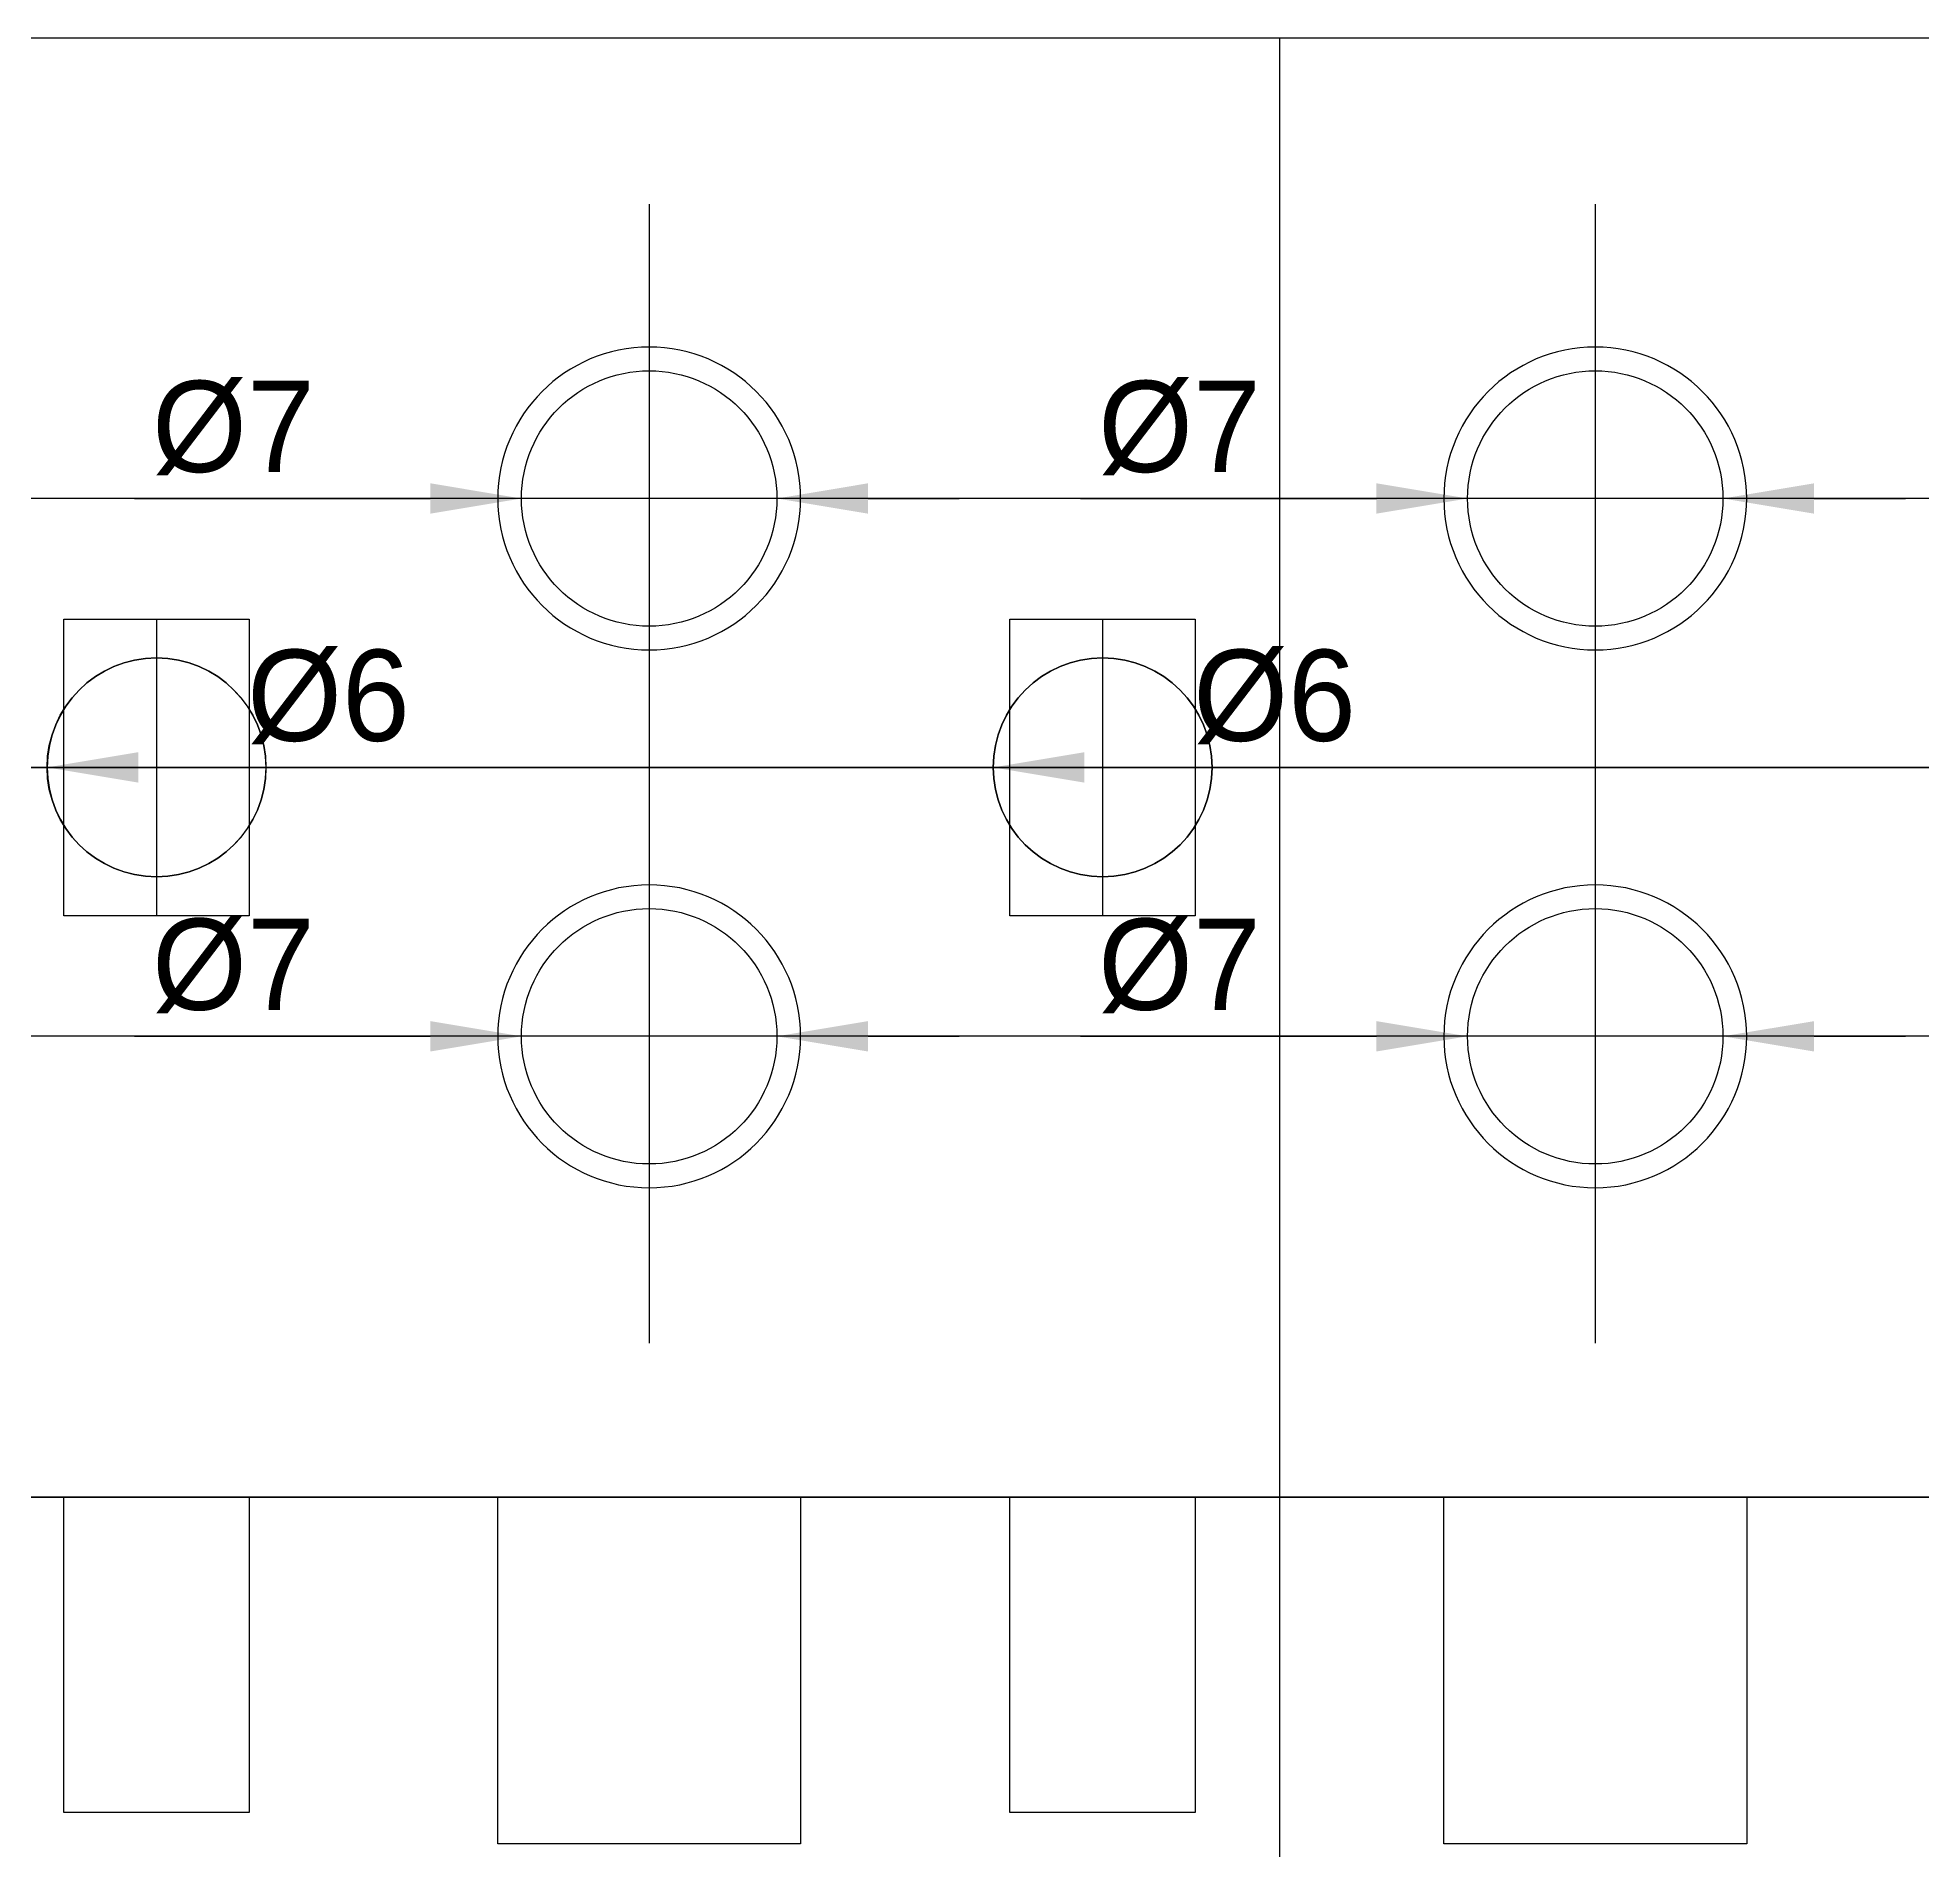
# Model space of a CAD drawing. Extents: x 0 to 200, y -40 to 190.
# Drawn here: x 66 to 117.6, y 140.3 to 190 of the extents above; entities that cross this region are included whole.
import ezdxf

# ---------------------------------------------------------------- set-up
doc = ezdxf.new("R2010")
doc.units = 0
doc.layers.get('DEFPOINTS').update_dxf_attribs({"linetype": 'CONTINUOUS'})
for name, color, linetype in [('ANNOTATION', 7, 'CONTINUOUS'), ('CASE', 7, 'CONTINUOUS'), ('GUIDE', 7, 'CONTINUOUS'), ('HOJO_SEN', 195, 'CONTINUOUS'), ('HOLE', 130, 'CONTINUOUS'), ('RCA_JACK', 112, 'CONTINUOUS'), ('SWITCH', 112, 'CONTINUOUS')]:
    doc.layers.add(name, color=color, linetype=linetype)
doc.dimstyles.get("Standard").update_dxf_attribs({"dimtxt": 0.18, "dimasz": 0.18, "dimexe": 0.18, "dimexo": 0.0625, "dimgap": 0.09, "dimtad": 0, "dimtih": 1, "dimtoh": 1, "dimzin": 0, "dimcen": 0.09, "dimazin": 3, "dimtfac": 1, "dimtofl": 0, "dimtmove": 0, "dimatfit": 3})

# ---------------------------------------------------------------- blocks, each defined once
blk = doc.blocks.new('*U1')
at = {"layer": 'RCA_JACK'}
blk.add_lwpolyline([(-10.326, -20.51), (-2.026, -20.51), (-2.026, -11.01), (-10.326, -11.01)], close=True, dxfattribs=at)
for centre in [(-6.176, 16.36), (-6.176, 1.619)]:
    blk.add_circle(centre, 4.15, dxfattribs=at)
at = {"layer": 'SWITCH'}
for points in [[(4.786, 4.925), (9.866, 4.925), (9.866, 13.055), (4.786, 13.055)], [(4.786, -19.65), (9.866, -19.65), (9.866, -11.01), (4.786, -11.01)]]:
    blk.add_lwpolyline(points, close=True, dxfattribs=at)
blk.add_circle((7.326, 8.99), 3, dxfattribs=at)
blk = doc.blocks.new('*U2')
at = {"layer": 'HOJO_SEN', "color": 0, "linetype": 'BYBLOCK'}
for p in [(-51.864, 0), (-25.932, 0)]:
    blk.add_blockref('*U1', p, dxfattribs=at)
blk = doc.blocks.new('*U54')
at = {"layer": 'ANNOTATION', "color": 0}
blk.add_text('Ø6', height=2.5, dxfattribs=at).set_placement((71.704, 170.726))
blk = doc.blocks.new('*D28')
at = {"layer": 'ANNOTATION', "color": 0}
blk.add_line((76.827, 170), (68.72, 170), dxfattribs=at)
blk.add_solid([(68.72, 170.417), (68.72, 169.583), (66.22, 170)], dxfattribs=at)
at = {"layer": 'DEFPOINTS', "color": 0}
for p in [(66.22, 170), (72.22, 170)]:
    blk.add_point(p, dxfattribs=at)
at = {"layer": 'ANNOTATION'}
blk.add_blockref('*U54', (0, 0), dxfattribs=at)
blk = doc.blocks.new('*U55')
at = {"layer": 'ANNOTATION', "color": 0}
blk.add_text('Ø6', height=2.5, dxfattribs=at).set_placement((97.635, 170.726))
blk = doc.blocks.new('*D29')
at = {"layer": 'ANNOTATION', "color": 0}
blk.add_line((102.759, 170), (94.652, 170), dxfattribs=at)
blk.add_solid([(94.652, 170.417), (94.652, 169.583), (92.152, 170)], dxfattribs=at)
at = {"layer": 'DEFPOINTS', "color": 0}
for p in [(92.152, 170), (98.152, 170)]:
    blk.add_point(p, dxfattribs=at)
at = {"layer": 'ANNOTATION'}
blk.add_blockref('*U55', (0, 0), dxfattribs=at)
blk = doc.blocks.new('*U76')
at = {"layer": 'ANNOTATION', "color": 0}
blk.add_text('Ø7', height=2.5, dxfattribs=at).set_placement((69.097, 178.096))
blk = doc.blocks.new('*D35')
at = {"layer": 'ANNOTATION', "color": 0}
for p, q in [((68.614, 177.37), (76.723, 177.37)), ((86.223, 177.37), (79.223, 177.37)), ((88.723, 177.37), (91.223, 177.37))]:
    blk.add_line(p, q, dxfattribs=at)
for points in [[(76.723, 177.787), (76.723, 176.954), (79.223, 177.37)], [(88.723, 177.787), (88.723, 176.954), (86.223, 177.37)]]:
    blk.add_solid(points, dxfattribs=at)
at = {"layer": 'DEFPOINTS', "color": 0}
for p in [(79.223, 177.37), (86.223, 177.37)]:
    blk.add_point(p, dxfattribs=at)
at = {"layer": 'ANNOTATION'}
blk.add_blockref('*U76', (0, 0), dxfattribs=at)
blk = doc.blocks.new('*U77')
at = {"layer": 'ANNOTATION', "color": 0}
blk.add_text('Ø7', height=2.5, dxfattribs=at).set_placement((69.097, 163.355))
blk = doc.blocks.new('*D36')
at = {"layer": 'ANNOTATION', "color": 0}
for p, q in [((68.614, 162.63), (76.723, 162.63)), ((86.223, 162.63), (79.223, 162.63)), ((88.723, 162.63), (91.223, 162.63))]:
    blk.add_line(p, q, dxfattribs=at)
for points in [[(76.723, 163.046), (76.723, 162.213), (79.223, 162.63)], [(88.723, 163.046), (88.723, 162.213), (86.223, 162.63)]]:
    blk.add_solid(points, dxfattribs=at)
at = {"layer": 'DEFPOINTS', "color": 0}
for p in [(79.223, 162.63), (86.223, 162.63)]:
    blk.add_point(p, dxfattribs=at)
at = {"layer": 'ANNOTATION'}
blk.add_blockref('*U77', (0, 0), dxfattribs=at)
blk = doc.blocks.new('*U78')
at = {"layer": 'ANNOTATION', "color": 0}
blk.add_text('Ø7', height=2.5, dxfattribs=at).set_placement((95.029, 178.096))
blk = doc.blocks.new('*D37')
at = {"layer": 'ANNOTATION', "color": 0}
for p, q in [((94.546, 177.37), (102.655, 177.37)), ((112.155, 177.37), (105.155, 177.37)), ((114.655, 177.37), (117.155, 177.37))]:
    blk.add_line(p, q, dxfattribs=at)
for points in [[(102.655, 177.787), (102.655, 176.954), (105.155, 177.37)], [(114.655, 177.787), (114.655, 176.954), (112.155, 177.37)]]:
    blk.add_solid(points, dxfattribs=at)
at = {"layer": 'DEFPOINTS', "color": 0}
for p in [(105.155, 177.37), (112.155, 177.37)]:
    blk.add_point(p, dxfattribs=at)
at = {"layer": 'ANNOTATION'}
blk.add_blockref('*U78', (0, 0), dxfattribs=at)
blk = doc.blocks.new('*U79')
at = {"layer": 'ANNOTATION', "color": 0}
blk.add_text('Ø7', height=2.5, dxfattribs=at).set_placement((95.029, 163.355))
blk = doc.blocks.new('*D38')
at = {"layer": 'ANNOTATION', "color": 0}
for p, q in [((94.546, 162.63), (102.655, 162.63)), ((112.155, 162.63), (105.155, 162.63)), ((114.655, 162.63), (117.155, 162.63))]:
    blk.add_line(p, q, dxfattribs=at)
for points in [[(102.655, 163.046), (102.655, 162.213), (105.155, 162.63)], [(114.655, 163.046), (114.655, 162.213), (112.155, 162.63)]]:
    blk.add_solid(points, dxfattribs=at)
at = {"layer": 'DEFPOINTS', "color": 0}
for p in [(105.155, 162.63), (112.155, 162.63)]:
    blk.add_point(p, dxfattribs=at)
at = {"layer": 'ANNOTATION'}
blk.add_blockref('*U79', (0, 0), dxfattribs=at)

msp = doc.modelspace()

# ---------------------------------------------------------------- linework, layer by layer
at = {"layer": 'CASE'}
for points in [[(200, 150), (0, 150), (0, 190), (200, 190)], [(200, 0), (0, 0), (0, 150), (200, 150)]]:
    msp.add_lwpolyline(points, close=True, dxfattribs=at)
at = {"layer": 'GUIDE'}
for p, q in [((82.723, 185.435), (82.723, 154.22)), ((108.655, 185.435), (108.655, 154.22)), ((150.145, 177.37), (6.895, 177.37)), ((69.22, 174.065), (69.22, 165.935)), ((95.152, 174.065), (95.152, 165.935)), ((127.609, 170), (35.303, 170)), ((150.145, 162.63), (6.895, 162.63))]:
    msp.add_line(p, q, dxfattribs=at)
at = {"layer": 'HOJO_SEN'}
for p, q in [((100, 190), (100, -40)), ((200, 170), (0, 170)), ((0, 170), (200, 170)), ((200, 170), (0, 170))]:
    msp.add_line(p, q, dxfattribs=at)
at = {"layer": 'HOLE'}
for p, q in [((82.723, 185.435), (82.723, 154.22)), ((108.655, 185.435), (108.655, 154.22)), ((150.145, 177.37), (6.895, 177.37)), ((150.145, 162.63), (6.895, 162.63))]:
    msp.add_line(p, q, dxfattribs=at)
for centre, radius in [((82.723, 177.37), 3.5), ((108.655, 177.37), 3.5), ((69.22, 170), 3), ((95.152, 170), 3), ((82.723, 162.63), 3.5), ((108.655, 162.63), 3.5)]:
    msp.add_circle(centre, radius, dxfattribs=at)

# ---------------------------------------------------------------- block references
at = {"layer": 'HOJO_SEN', "xscale": -1}
msp.add_blockref('*U2', (50.615, 161.01), dxfattribs=at)

# ---------------------------------------------------------------- dimensions: what is measured, and where the dimension line sits
at = {"layer": 'ANNOTATION'}
for p1, p2, picture, middle in [((86.223, 177.37), (79.223, 177.37), '*D35', (71.418, 179.342)), ((112.155, 177.37), (105.155, 177.37), '*D37', (97.35, 179.342)), ((86.223, 162.63), (79.223, 162.63), '*D36', (71.418, 164.601)), ((112.155, 162.63), (105.155, 162.63), '*D38', (97.35, 164.601))]:
    dim = msp.add_diameter_dim_2p(p1=p1, p2=p2, dimstyle='Standard', dxfattribs=at)
    dim.commit()
    dim.dimension.update_dxf_attribs({"geometry": picture, "text_midpoint": middle})
for p1, p2, picture, middle in [((72.22, 170), (66.22, 170), '*D28', (74.024, 170)), ((98.152, 170), (92.152, 170), '*D29', (99.956, 170))]:
    dim = msp.add_diameter_dim_2p(p1=p1, p2=p2, dimstyle='Standard', dxfattribs=at)
    dim.commit()
    dim.dimension.update_dxf_attribs({"geometry": picture, "text_midpoint": middle, "dimtype": 131})

doc.saveas('drawing.dxf')
